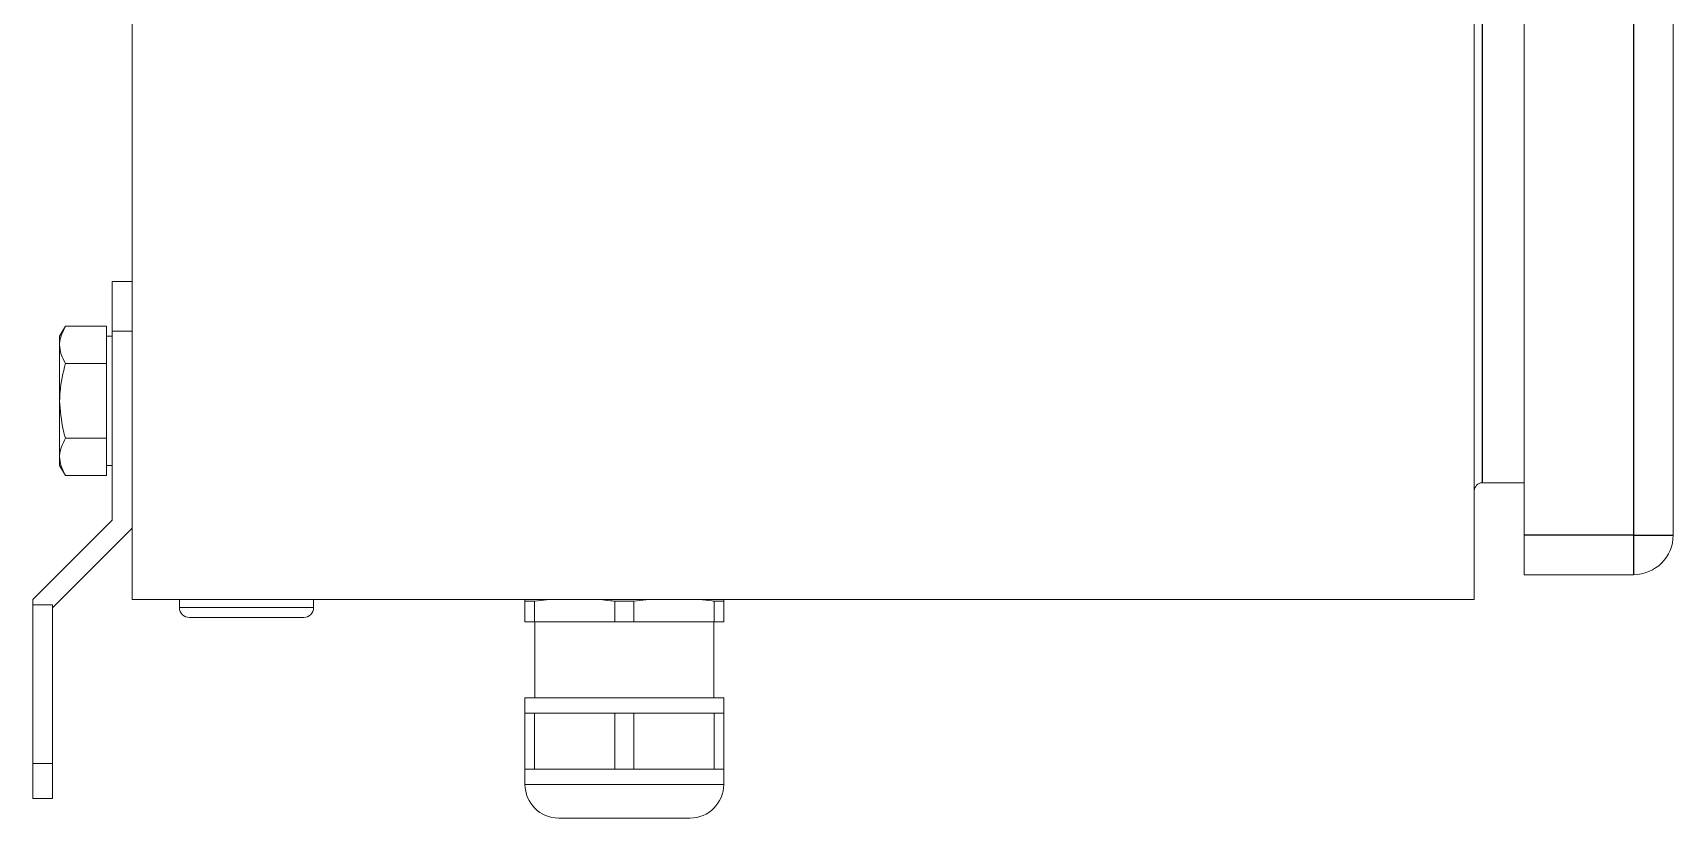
# Model space of a CAD drawing. Extents: x 4137 to 28680, y 2446 to 6814.
# Drawn here: x 4778.5 to 4943.5, y 2929.9 to 3009 of the extents above; entities that cross this region are included whole.
import ezdxf

# ---------------------------------------------------------------- set-up
doc = ezdxf.new("R2010")
doc.units = 0
doc.header["$LTSCALE"] = 0.5
doc.layers.get('0').update_dxf_attribs({"linetype": 'CONTINUOUS'})
doc.layers.add('VOL', color=2, linetype='CONTINUOUS')

msp = doc.modelspace()

# ---------------------------------------------------------------- linework, layer by layer
at = {"color": 7, "linetype": 'Continuous', "lineweight": 15}
for p, q in [((4788.48, 3251.94), (4788.48, 2951.94)), ((4923.48, 3251.94), (4923.48, 2951.94)), ((4928.48, 2958.44), (4928.48, 3245.44)), ((4943.48, 2958.44), (4943.48, 3245.44)), ((4788.48, 2983.94), (4786.48, 2983.94)), ((4786.48, 2983.94), (4786.48, 2978.94)), ((4781.76, 2979.45), (4781.18, 2978.44)), ((4781.18, 2978.44), (4781.18, 2977.57)), ((4785.88, 2979.45), (4781.76, 2979.45)), ((4785.88, 2979.45), (4785.88, 2977.57)), ((4786.48, 2978.44), (4785.88, 2978.44)), ((4786.48, 2978.94), (4786.48, 2959.94)), ((4788.48, 2978.94), (4786.48, 2978.94)), ((4781.18, 2971.94), (4781.18, 2977.57)), ((4785.88, 2977.57), (4785.88, 2975.7)), ((4785.88, 2975.7), (4781.76, 2975.7)), ((4785.88, 2975.7), (4785.88, 2971.94)), ((4781.18, 2971.94), (4781.18, 2966.32)), ((4785.88, 2971.94), (4785.88, 2968.19)), ((4785.88, 2968.19), (4781.76, 2968.19)), ((4785.88, 2968.19), (4785.88, 2966.32)), ((4781.18, 2966.32), (4781.18, 2965.44)), ((4781.18, 2965.44), (4781.76, 2964.44)), ((4785.88, 2966.32), (4785.88, 2964.44)), ((4785.88, 2965.44), (4786.48, 2965.44)), ((4785.88, 2964.44), (4781.76, 2964.44)), ((4928.48, 2963.69), (4924.28, 2963.69)), ((4786.48, 2959.94), (4778.48, 2951.94)), ((4788.48, 2959.12), (4780.48, 2951.12)), ((4928.48, 2958.44), (4928.48, 2954.44)), ((4928.48, 2954.44), (4939.48, 2954.44)), ((4778.48, 2951.4), (4778.48, 2951.94)), ((4788.48, 2951.94), (4923.48, 2951.94)), ((4793.23, 2951.94), (4793.23, 2951.14)), ((4806.73, 2951.14), (4806.73, 2951.94)), ((4828.95, 2951.78), (4830.44, 2951.94)), ((4838.95, 2951.78), (4840.44, 2951.94)), ((4847.98, 2951.78), (4847.98, 2951.94)), ((4778.48, 2951.4), (4780.48, 2951.4)), ((4778.48, 2935.45), (4778.48, 2951.4)), ((4780.48, 2951.4), (4780.48, 2951.12)), ((4780.48, 2951.12), (4780.48, 2935.45)), ((4827.98, 2951.78), (4828.95, 2951.78)), ((4827.98, 2949.7), (4827.98, 2951.78)), ((4828.95, 2949.7), (4828.95, 2951.78)), ((4837.02, 2949.7), (4837.02, 2951.78)), ((4837.02, 2951.78), (4838.95, 2951.78)), ((4838.95, 2949.7), (4838.95, 2951.78)), ((4847.02, 2949.7), (4847.02, 2951.78)), ((4847.02, 2951.78), (4847.98, 2951.78)), ((4847.98, 2949.7), (4847.98, 2951.78)), ((4828.95, 2949.7), (4827.98, 2949.7)), ((4837.02, 2949.7), (4828.95, 2949.7)), ((4828.98, 2949.7), (4828.98, 2942.04)), ((4838.95, 2949.7), (4837.02, 2949.7)), ((4847.02, 2949.7), (4838.95, 2949.7)), ((4846.99, 2942.04), (4846.99, 2949.7)), ((4847.98, 2949.7), (4847.02, 2949.7)), ((4827.98, 2942.04), (4827.98, 2940.5)), ((4827.98, 2942.04), (4842.98, 2942.04)), ((4842.98, 2942.04), (4847.98, 2942.04)), ((4847.98, 2940.5), (4847.98, 2942.04)), ((4827.98, 2934.89), (4827.98, 2940.5)), ((4828.95, 2940.5), (4827.98, 2940.5)), ((4828.95, 2934.89), (4828.95, 2940.5)), ((4832.98, 2940.5), (4828.95, 2940.5)), ((4837.02, 2940.5), (4832.98, 2940.5)), ((4837.02, 2934.89), (4837.02, 2940.5)), ((4838.95, 2940.5), (4837.02, 2940.5)), ((4838.95, 2934.89), (4838.95, 2940.5)), ((4842.98, 2940.5), (4838.95, 2940.5)), ((4847.02, 2940.5), (4842.98, 2940.5)), ((4847.02, 2934.89), (4847.02, 2940.5)), ((4847.98, 2940.5), (4847.02, 2940.5)), ((4847.98, 2934.89), (4847.98, 2940.5)), ((4780.48, 2935.45), (4778.48, 2935.45)), ((4778.48, 2931.94), (4778.48, 2935.45)), ((4780.48, 2935.45), (4780.48, 2931.94)), ((4827.98, 2934.89), (4827.98, 2933.35)), ((4827.98, 2934.89), (4828.95, 2934.89)), ((4828.95, 2934.89), (4832.98, 2934.89)), ((4832.98, 2934.89), (4837.02, 2934.89)), ((4837.02, 2934.89), (4838.95, 2934.89)), ((4838.95, 2934.89), (4842.98, 2934.89)), ((4842.98, 2934.89), (4847.02, 2934.89)), ((4847.02, 2934.89), (4847.98, 2934.89)), ((4847.98, 2933.35), (4847.98, 2934.89)), ((4780.48, 2931.94), (4778.48, 2931.94)), ((4831.39, 2929.94), (4841.28, 2929.94)), ((4841.28, 2929.94), (4844.58, 2929.94))]:
    msp.add_line(p, q, dxfattribs=at)
at = {"color": 8, "linetype": 'Continuous', "lineweight": 15}
for p, q in [((4793.23, 2951.14), (4806.73, 2951.14)), ((4827.98, 2933.35), (4842.98, 2933.35)), ((4842.98, 2933.35), (4847.98, 2933.35))]:
    msp.add_line(p, q, dxfattribs=at)
at = {"color": 7, "linetype": 'Continuous', "lineweight": 15}
for centre, radius, start, end in [((4924.28, 2962.89), 0.8, 90, 180), ((4939.48, 2958.44), 4, 270, 0), ((4794.23, 2951.14), 1, 180, 270), ((4805.73, 2951.14), 1, 270, 0), ((4831.39, 2933.35), 3.4, 180, 270), ((4844.58, 2933.35), 3.4, 270, 0)]:
    msp.add_arc(centre, radius, start, end, dxfattribs=at)
for points, knots in [([(4781.18, 2977.57), (4781.18, 2977.62), (4781.19, 2978.25), (4781.49, 2978.87), (4781.76, 2979.45)], [0, 0, 0, 0, 0.070215, 1, 1, 1, 1]), ([(4781.76, 2975.7), (4781.6, 2976), (4781.28, 2976.62), (4781.21, 2977.25), (4781.18, 2977.57)], [0, 0, 0, 0, 0.495458, 1, 1, 1, 1]), ([(4781.18, 2971.94), (4781.19, 2972.25), (4781.22, 2973.52), (4781.53, 2974.76), (4781.76, 2975.7)], [0, 0, 0, 0, 0.241851, 1, 1, 1, 1]), ([(4781.76, 2968.19), (4781.69, 2968.46), (4781.35, 2969.69), (4781.26, 2970.96), (4781.18, 2971.94)], [0, 0, 0, 0, 0.223713, 1, 1, 1, 1]), ([(4781.18, 2966.32), (4781.18, 2966.36), (4781.19, 2966.99), (4781.49, 2967.61), (4781.76, 2968.19)], [0, 0, 0, 0, 0.0702152, 1, 1, 1, 1]), ([(4781.76, 2964.44), (4781.6, 2964.74), (4781.28, 2965.36), (4781.21, 2965.99), (4781.18, 2966.32)], [0, 0, 0, 0, 0.495459, 1, 1, 1, 1]), ([(4827.98, 2951.94), (4827.98, 2951.91), (4827.98, 2951.86), (4827.98, 2951.8), (4827.98, 2951.78)], [0, 0, 0, 0, 0.718569, 1, 1, 1, 1]), ([(4835.53, 2951.94), (4835.89, 2951.91), (4836.38, 2951.86), (4836.88, 2951.8), (4837.02, 2951.78)], [0, 0, 0, 0, 0.71857, 1, 1, 1, 1]), ([(4845.53, 2951.94), (4845.96, 2951.9), (4846.45, 2951.85), (4846.95, 2951.79), (4847.02, 2951.78)], [0, 0, 0, 0, 0.85551, 1, 1, 1, 1]), ([(4805.73, 2950.14), (4805.73, 2950.14), (4804.64, 2950.14), (4801.08, 2950.14), (4798.89, 2950.14), (4795.33, 2950.14), (4794.23, 2950.14), (4794.23, 2950.14)], [0, 0, 0, 0, 0.333333, 0.333333, 0.666667, 0.666667, 1, 1, 1, 1])]:
    msp.add_open_spline(points, degree=3, knots=knots, dxfattribs=at)
at = {"layer": 'VOL'}
for p, q in [((4939.48, 3245.44), (4939.48, 2958.44)), ((4924.28, 3240.19), (4924.28, 2963.69)), ((4939.48, 2958.44), (4928.48, 2958.44)), ((4939.48, 2958.44), (4939.48, 2954.44)), ((4939.48, 2958.44), (4943.48, 2958.44))]:
    msp.add_line(p, q, dxfattribs=at)

doc.saveas('drawing.dxf')
